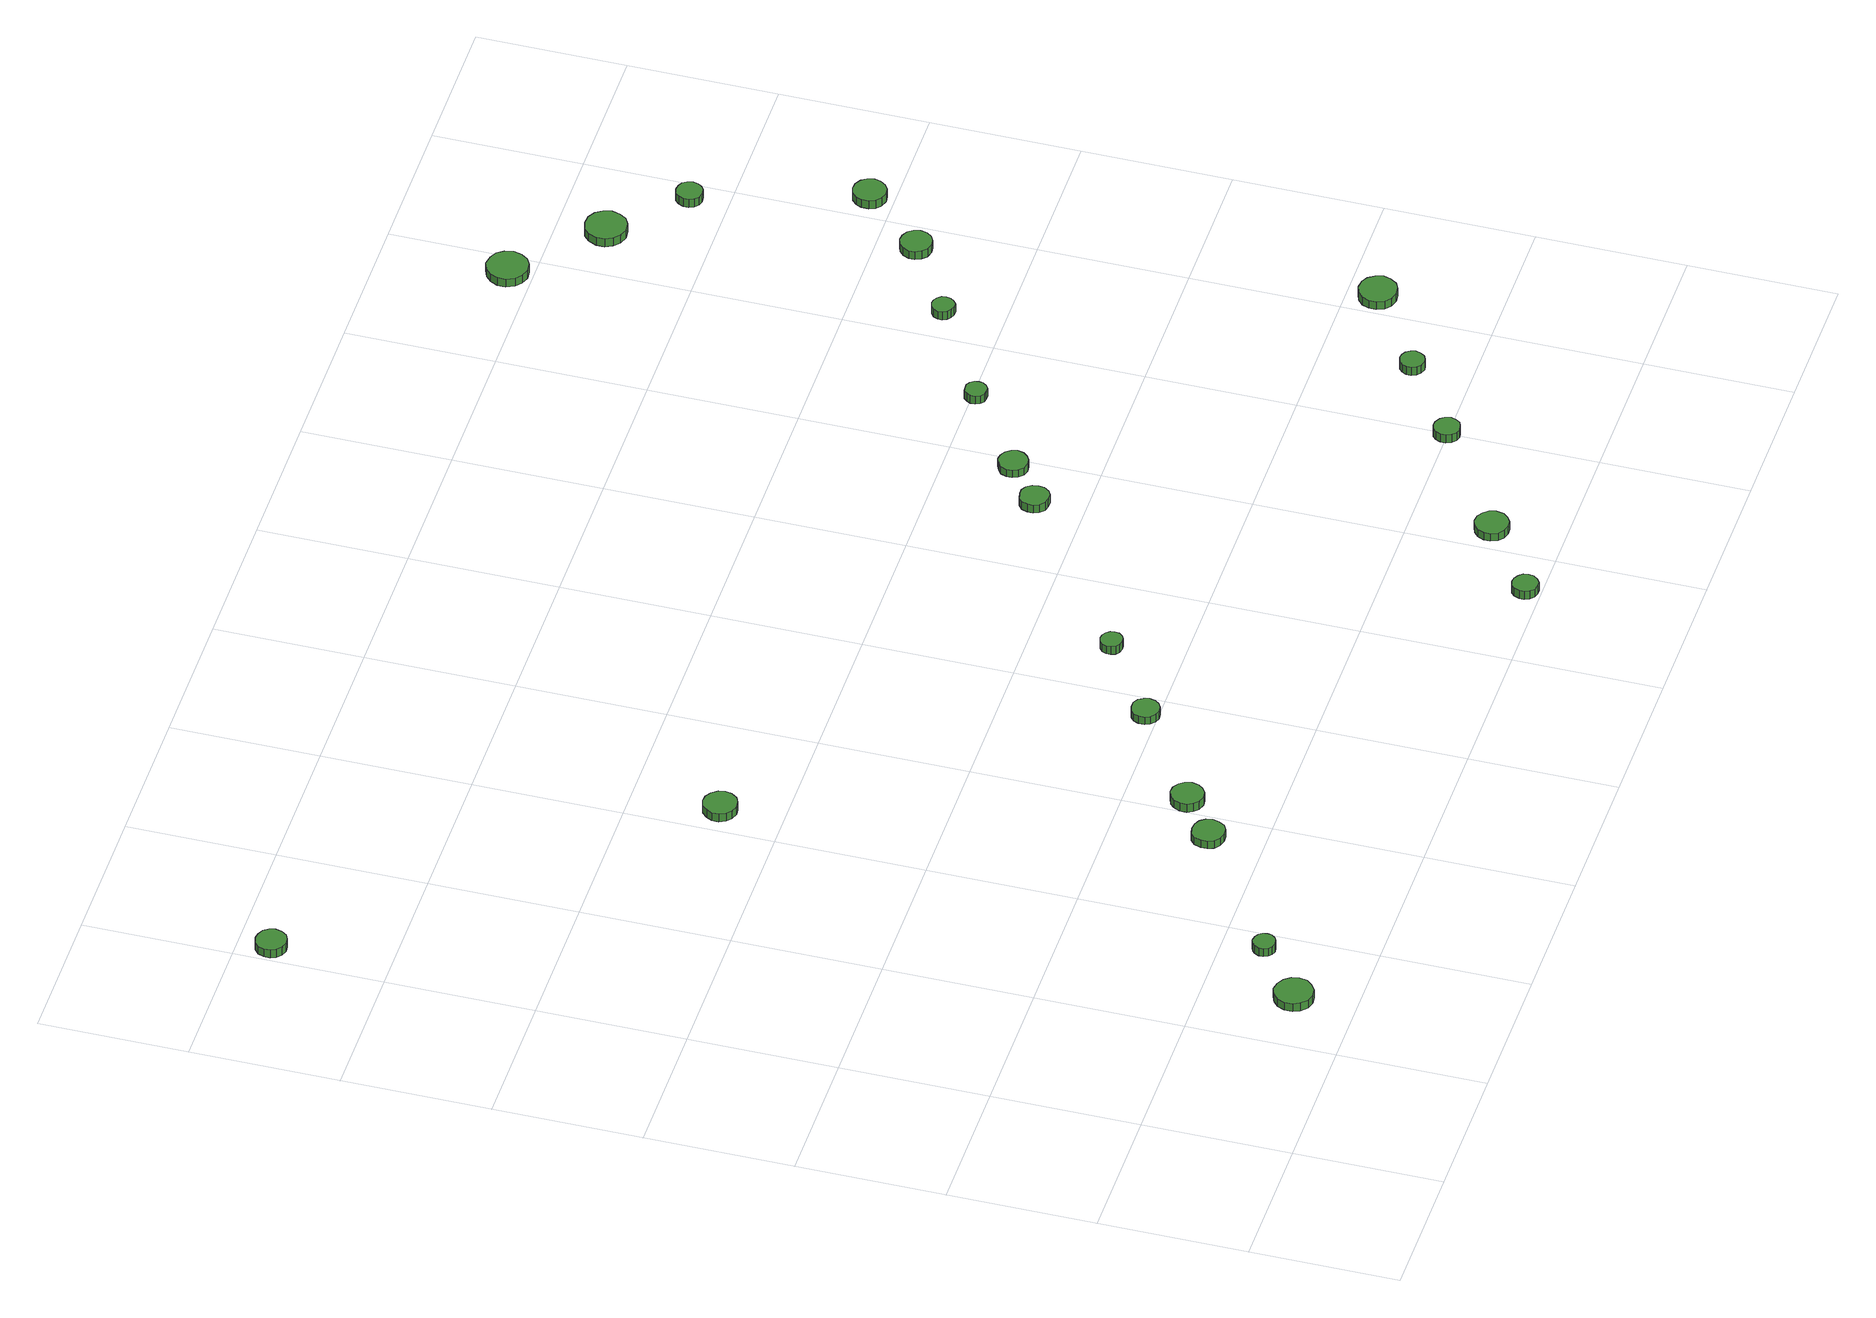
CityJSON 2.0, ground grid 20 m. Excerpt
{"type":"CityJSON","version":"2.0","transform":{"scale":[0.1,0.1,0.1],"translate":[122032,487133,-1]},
"CityObjects":{
"tree1":{"type":"SolitaryVegetationObject","attributes":{"function":"something"},"geometry":[{"type":"MultiSurface","lod":"1","boundaries":[[[0,1,2,3,4,5,6,7,8,9,10,11,12,13,14]],[[15,16,17,18,19,20,21,22,23,24,25,26,27,28,29]],[[0,29,28,1]],[[1,28,27,2]],[[2,27,26,3]],[[3,26,25,4]],[[4,25,24,5]],[[5,24,23,6]],[[6,23,22,7]],[[7,22,21,8]],[[8,21,20,9]],[[9,20,19,10]],[[10,19,18,11]],[[11,18,17,12]],[[12,17,16,13]],[[13,16,15,14]],[[14,15,29,0]]]}]},
"tree2":{"type":"SolitaryVegetationObject","attributes":{"function":"something"},"geometry":[{"type":"MultiSurface","lod":"1","boundaries":[[[30,31,32,33,34,35,36,37,38,39,40,41,42,43,44]],[[45,46,47,48,49,50,51,52,53,54,55,56,57,58,59]],[[30,59,58,31]],[[31,58,57,32]],[[32,57,56,33]],[[33,56,55,34]],[[34,55,54,35]],[[35,54,53,36]],[[36,53,52,37]],[[37,52,51,38]],[[38,51,50,39]],[[39,50,49,40]],[[40,49,48,41]],[[41,48,47,42]],[[42,47,46,43]],[[43,46,45,44]],[[44,45,59,30]]]}]},
"tree3":{"type":"SolitaryVegetationObject","attributes":{"function":"something"},"geometry":[{"type":"MultiSurface","lod":"1","boundaries":[[[60,61,62,63,64,65,66,67,68,69,70,71,72,73,74]],[[75,76,77,78,79,80,81,82,83,84,85,86,87,88,89]],[[60,89,88,61]],[[61,88,87,62]],[[62,87,86,63]],[[63,86,85,64]],[[64,85,84,65]],[[65,84,83,66]],[[66,83,82,67]],[[67,82,81,68]],[[68,81,80,69]],[[69,80,79,70]],[[70,79,78,71]],[[71,78,77,72]],[[72,77,76,73]],[[73,76,75,74]],[[74,75,89,60]]]}]},
"tree4":{"type":"SolitaryVegetationObject","attributes":{"function":"something"},"geometry":[{"type":"MultiSurface","lod":"1","boundaries":[[[90,91,92,93,94,95,96,97,98,99,100,101,102,103,104]],[[105,106,107,108,109,110,111,112,113,114,115,116,117,118,119]],[[90,119,118,91]],[[91,118,117,92]],[[92,117,116,93]],[[93,116,115,94]],[[94,115,114,95]],[[95,114,113,96]],[[96,113,112,97]],[[97,112,111,98]],[[98,111,110,99]],[[99,110,109,100]],[[100,109,108,101]],[[101,108,107,102]],[[102,107,106,103]],[[103,106,105,104]],[[104,105,119,90]]]}]},
"tree5":{"type":"SolitaryVegetationObject","attributes":{"function":"something"},"geometry":[{"type":"MultiSurface","lod":"1","boundaries":[[[120,121,122,123,124,125,126,127,128,129,130,131,132,133,134]],[[135,136,137,138,139,140,141,142,143,144,145,146,147,148,149]],[[120,149,148,121]],[[121,148,147,122]],[[122,147,146,123]],[[123,146,145,124]],[[124,145,144,125]],[[125,144,143,126]],[[126,143,142,127]],[[127,142,141,128]],[[128,141,140,129]],[[129,140,139,130]],[[130,139,138,131]],[[131,138,137,132]],[[132,137,136,133]],[[133,136,135,134]],[[134,135,149,120]]]}]},
"tree6":{"type":"SolitaryVegetationObject","attributes":{"function":"something"},"geometry":[{"type":"MultiSurface","lod":"1","boundaries":[[[150,151,152,153,154,155,156,157,158,159,160,161,162,163,164]],[[165,166,167,168,169,170,171,172,173,174,175,176,177,178,179]],[[150,179,178,151]],[[151,178,177,152]],[[152,177,176,153]],[[153,176,175,154]],[[154,175,174,155]],[[155,174,173,156]],[[156,173,172,157]],[[157,172,171,158]],[[158,171,170,159]],[[159,170,169,160]],[[160,169,168,161]],[[161,168,167,162]],[[162,167,166,163]],[[163,166,165,164]],[[164,165,179,150]]]}]},
"tree7":{"type":"SolitaryVegetationObject","attributes":{"function":"something"},"geometry":[{"type":"MultiSurface","lod":"1","boundaries":[[[180,181,182,183,184,185,186,187,188,189,190,191,192,193,194]],[[195,196,197,198,199,200,201,202,203,204,205,206,207,208,209]],[[180,209,208,181]],[[181,208,207,182]],[[182,207,206,183]],[[183,206,205,184]],[[184,205,204,185]],[[185,204,203,186]],[[186,203,202,187]],[[187,202,201,188]],[[188,201,200,189]],[[189,200,199,190]],[[190,199,198,191]],[[191,198,197,192]],[[192,197,196,193]],[[193,196,195,194]],[[194,195,209,180]]]}]},
"tree8":{"type":"SolitaryVegetationObject","attributes":{"function":"something"},"geometry":[{"type":"MultiSurface","lod":"1","boundaries":[[[210,211,212,213,214,215,216,217,218,219,220,221,222,223,224]],[[225,226,227,228,229,230,231,232,233,234,235,236,237,238,239]],[[210,239,238,211]],[[211,238,237,212]],[[212,237,236,213]],[[213,236,235,214]],[[214,235,234,215]],[[215,234,233,216]],[[216,233,232,217]],[[217,232,231,218]],[[218,231,230,219]],[[219,230,229,220]],[[220,229,228,221]],[[221,228,227,222]],[[222,227,226,223]],[[223,226,225,224]],[[224,225,239,210]]]}]},
"tree9":{"type":"SolitaryVegetationObject","attributes":{"function":"something"},"geometry":[{"type":"MultiSurface","lod":"1","boundaries":[[[240,241,242,243,244,245,246,247,248,249,250,251,252,253,254]],[[255,256,257,258,259,260,261,262,263,264,265,266,267,268,269]],[[240,269,268,241]],[[241,268,267,242]],[[242,267,266,243]],[[243,266,265,244]],[[244,265,264,245]],[[245,264,263,246]],[[246,263,262,247]],[[247,262,261,248]],[[248,261,260,249]],[[249,260,259,250]],[[250,259,258,251]],[[251,258,257,252]],[[252,257,256,253]],[[253,256,255,254]],[[254,255,269,240]]]}]},
"tree10":{"type":"SolitaryVegetationObject","attributes":{"function":"something"},"geometry":[{"type":"MultiSurface","lod":"1","boundaries":[[[270,271,272,273,274,275,276,277,278,279,280,281,282,283,284]],[[285,286,287,288,289,290,291,292,293,294,295,296,297,298,299]],[[270,299,298,271]],[[271,298,297,272]],[[272,297,296,273]],[[273,296,295,274]],[[274,295,294,275]],[[275,294,293,276]],[[276,293,292,277]],[[277,292,291,278]],[[278,291,290,279]],[[279,290,289,280]],[[280,289,288,281]],[[281,288,287,282]],[[282,287,286,283]],[[283,286,285,284]],[[284,285,299,270]]]}]},
"tree11":{"type":"SolitaryVegetationObject","attributes":{"function":"something"},"geometry":[{"type":"MultiSurface","lod":"1","boundaries":[[[300,301,302,303,304,305,306,307,308,309,310,311,312,313,314]],[[315,316,317,318,319,320,321,322,323,324,325,326,327,328,329]],[[300,329,328,301]],[[301,328,327,302]],[[302,327,326,303]],[[303,326,325,304]],[[304,325,324,305]],[[305,324,323,306]],[[306,323,322,307]],[[307,322,321,308]],[[308,321,320,309]],[[309,320,319,310]],[[310,319,318,311]],[[311,318,317,312]],[[312,317,316,313]],[[313,316,315,314]],[[314,315,329,300]]]}]},
"tree12":{"type":"SolitaryVegetationObject","attributes":{"function":"something"},"geometry":[{"type":"MultiSurface","lod":"1","boundaries":[[[330,331,332,333,334,335,336,337,338,339,340,341,342,343,344]],[[345,346,347,348,349,350,351,352,353,354,355,356,357,358,359]],[[330,359,358,331]],[[331,358,357,332]],[[332,357,356,333]],[[333,356,355,334]],[[334,355,354,335]],[[335,354,353,336]],[[336,353,352,337]],[[337,352,351,338]],[[338,351,350,339]],[[339,350,349,340]],[[340,349,348,341]],[[341,348,347,342]],[[342,347,346,343]],[[343,346,345,344]],[[344,345,359,330]]]}]},
"tree13":{"type":"SolitaryVegetationObject","attributes":{"function":"something"},"geometry":[{"type":"MultiSurface","lod":"1","boundaries":[[[360,361,362,363,364,365,366,367,368,369,370,371,372,373,374]],[[375,376,377,378,379,380,381,382,383,384,385,386,387,388,389]],[[360,389,388,361]],[[361,388,387,362]],[[362,387,386,363]],[[363,386,385,364]],[[364,385,384,365]],[[365,384,383,366]],[[366,383,382,367]],[[367,382,381,368]],[[368,381,380,369]],[[369,380,379,370]],[[370,379,378,371]],[[371,378,377,372]],[[372,377,376,373]],[[373,376,375,374]],[[374,375,389,360]]]}]},
"tree14":{"type":"SolitaryVegetationObject","attributes":{"function":"something"},"geometry":[{"type":"MultiSurface","lod":"1","boundaries":[[[390,391,392,393,394,395,396,397,398,399,400,401,402,403,404]],[[405,406,407,408,409,410,411,412,413,414,415,416,417,418,419]],[[390,419,418,391]],[[391,418,417,392]],[[392,417,416,393]],[[393,416,415,394]],[[394,415,414,395]],[[395,414,413,396]],[[396,413,412,397]],[[397,412,411,398]],[[398,411,410,399]],[[399,410,409,400]],[[400,409,408,401]],[[401,408,407,402]],[[402,407,406,403]],[[403,406,405,404]],[[404,405,419,390]]]}]},
"tree15":{"type":"SolitaryVegetationObject","attributes":{"function":"something"},"geometry":[{"type":"MultiSurface","lod":"1","boundaries":[[[420,421,422,423,424,425,426,427,428,429,430,431,432,433,434]],[[435,436,437,438,439,440,441,442,443,444,445,446,447,448,449]],[[420,449,448,421]],[[421,448,447,422]],[[422,447,446,423]],[[423,446,445,424]],[[424,445,444,425]],[[425,444,443,426]],[[426,443,442,427]],[[427,442,441,428]],[[428,441,440,429]],[[429,440,439,430]],[[430,439,438,431]],[[431,438,437,432]],[[432,437,436,433]],[[433,436,435,434]],[[434,435,449,420]]]}]},
"tree16":{"type":"SolitaryVegetationObject","attributes":{"function":"something"},"geometry":[{"type":"MultiSurface","lod":"1","boundaries":[[[450,451,452,453,454,455,456,457,458,459,460,461,462,463,464]],[[465,466,467,468,469,470,471,472,473,474,475,476,477,478,479]],[[450,479,478,451]],[[451,478,477,452]],[[452,477,476,453]],[[453,476,475,454]],[[454,475,474,455]],[[455,474,473,456]],[[456,473,472,457]],[[457,472,471,458]],[[458,471,470,459]],[[459,470,469,460]],[[460,469,468,461]],[[461,468,467,462]],[[462,467,466,463]],[[463,466,465,464]],[[464,465,479,450]]]}]},
"tree17":{"type":"SolitaryVegetationObject","attributes":{"function":"something"},"geometry":[{"type":"MultiSurface","lod":"1","boundaries":[[[480,481,482,483,484,485,486,487,488,489,490,491,492,493,494]],[[495,496,497,498,499,500,501,502,503,504,505,506,507,508,509]],[[480,509,508,481]],[[481,508,507,482]],[[482,507,506,483]],[[483,506,505,484]],[[484,505,504,485]],[[485,504,503,486]],[[486,503,502,487]],[[487,502,501,488]],[[488,501,500,489]],[[489,500,499,490]],[[490,499,498,491]],[[491,498,497,492]],[[492,497,496,493]],[[493,496,495,494]],[[494,495,509,480]]]}]},
"tree18":{"type":"SolitaryVegetationObject","attributes":{"function":"something"},"geometry":[{"type":"MultiSurface","lod":"1","boundaries":[[[510,511,512,513,514,515,516,517,518,519,520,521,522,523,524]],[[525,526,527,528,529,530,531,532,533,534,535,536,537,538,539]],[[510,539,538,511]],[[511,538,537,512]],[[512,537,536,513]],[[513,536,535,514]],[[514,535,534,515]],[[515,534,533,516]],[[516,533,532,517]],[[517,532,531,518]],[[518,531,530,519]],[[519,530,529,520]],[[520,529,528,521]],[[521,528,527,522]],[[522,527,526,523]],[[523,526,525,524]],[[524,525,539,510]]]}]},
"tree19":{"type":"SolitaryVegetationObject","attributes":{"function":"something"},"geometry":[{"type":"MultiSurface","lod":"1","boundaries":[[[540,541,542,543,544,545,546,547,548,549,550,551,552,553,554]],[[555,556,557,558,559,560,561,562,563,564,565,566,567,568,569]],[[540,569,568,541]],[[541,568,567,542]],[[542,567,566,543]],[[543,566,565,544]],[[544,565,564,545]],[[545,564,563,546]],[[546,563,562,547]],[[547,562,561,548]],[[548,561,560,549]],[[549,560,559,550]],[[550,559,558,551]],[[551,558,557,552]],[[552,557,556,553]],[[553,556,555,554]],[[554,555,569,540]]]}]},
"tree20":{"type":"SolitaryVegetationObject","attributes":{"function":"something"},"geometry":[{"type":"MultiSurface","lod":"1","boundaries":[[[570,571,572,573,574,575,576,577,578,579,580,581,582,583,584]],[[585,586,587,588,589,590,591,592,593,594,595,596,597,598,599]],[[570,599,598,571]],[[571,598,597,572]],[[572,597,596,573]],[[573,596,595,574]],[[574,595,594,575]],[[575,594,593,576]],[[576,593,592,577]],[[577,592,591,578]],[[578,591,590,579]],[[579,590,589,580]],[[580,589,588,581]],[[581,588,587,582]],[[582,587,586,583]],[[583,586,585,584]],[[584,585,599,570]]]}]},
"tree21":{"type":"SolitaryVegetationObject","attributes":{"function":"something"},"geometry":[{"type":"MultiSurface","lod":"1","boundaries":[[[600,601,602,603,604,605,606,607,608,609,610,611,612,613,614]],[[615,616,617,618,619,620,621,622,623,624,625,626,627,628,629]],[[600,629,628,601]],[[601,628,627,602]],[[602,627,626,603]],[[603,626,625,604]],[[604,625,624,605]],[[605,624,623,606]],[[606,623,622,607]],[[607,622,621,608]],[[608,621,620,609]],[[609,620,619,610]],[[610,619,618,611]],[[611,618,617,612]],[[612,617,616,613]],[[613,616,615,614]],[[614,615,629,600]]]}]},
"tree22":{"type":"SolitaryVegetationObject","attributes":{"function":"something"},"geometry":[{"type":"MultiSurface","lod":"1","boundaries":[[[630,631,632,633,634,635,636,637,638,639,640,641,642,643,644]],[[645,646,647,648,649,650,651,652,653,654,655,656,657,658,659]],[[630,659,658,631]],[[631,658,657,632]],[[632,657,656,633]],[[633,656,655,634]],[[634,655,654,635]],[[635,654,653,636]],[[636,653,652,637]],[[637,652,651,638]],[[638,651,650,639]],[[639,650,649,640]],[[640,649,648,641]],[[641,648,647,642]],[[642,647,646,643]],[[643,646,645,644]],[[644,645,659,630]]]}]}
},
"vertices":[
[307,80,30],[305,90,30],[298,99,30],[289,104,30],[278,106,30],[268,102,30],[260,95,30],[256,85,30],[256,74,30],[260,65,30],[268,57,30],[278,54,30],[289,55,30],[298,61,30],[305,69,30],[305,69,17],[298,61,17],[289,55,17],[278,54,17],[268,57,17],[260,65,17],[256,74,17],[256,85,17],[260,95,17],[268,102,17],[278,106,17],[289,104,17],[298,99,17],[305,90,17],[307,80,17],
[383,144,26],[382,150,26],[378,155,26],[373,158,26],[366,159,26],[360,157,26],[356,153,26],[353,147,26],[353,141,26],[356,135,26],[360,131,26],[366,129,26],[373,130,26],[378,133,26],[382,138,26],[382,138,13],[378,133,13],[373,130,13],[366,129,13],[360,131,13],[356,135,13],[353,141,13],[353,147,13],[356,153,13],[360,157,13],[366,159,13],[373,158,13],[378,155,13],[382,150,13],[383,144,13],
[47,1357,21],[45,1365,21],[40,1372,21],[32,1376,21],[24,1377,21],[16,1375,21],[9,1369,21],[6,1361,21],[6,1352,21],[9,1345,21],[16,1339,21],[24,1336,21],[32,1337,21],[40,1341,21],[45,1348,21],[45,1348,8],[40,1341,8],[32,1337,8],[24,1336,8],[16,1339,8],[9,1345,8],[6,1352,8],[6,1361,8],[9,1369,8],[16,1375,8],[24,1377,8],[32,1376,8],[40,1372,8],[45,1365,8],[47,1357,8],
[576,272,27],[574,281,27],[569,288,27],[561,292,27],[552,293,27],[543,291,27],[536,285,27],[533,276,27],[533,267,27],[536,259,27],[543,253,27],[552,250,27],[561,251,27],[569,255,27],[574,263,27],[574,263,15],[569,255,15],[561,251,15],[552,250,15],[543,253,15],[536,259,15],[533,267,15],[533,276,15],[536,285,15],[543,291,15],[552,293,15],[561,292,15],[569,288,15],[574,281,15],[576,272,15],
[459,882,25],[457,891,25],[451,899,25],[443,904,25],[434,905,25],[425,902,25],[418,895,25],[414,887,25],[414,878,25],[418,869,25],[425,863,25],[434,860,25],[443,861,25],[451,865,25],[457,873,25],[457,873,12],[451,865,12],[443,861,12],[434,860,12],[425,863,12],[418,869,12],[414,878,12],[414,887,12],[418,895,12],[425,902,12],[434,905,12],[443,904,12],[451,899,12],[457,891,12],[459,882,12],
[640,318,25],[638,327,25],[633,334,25],[625,339,25],[616,340,25],[607,337,25],[601,331,25],[597,322,25],[597,313,25],[601,305,25],[607,299,25],[616,296,25],[625,297,25],[633,302,25],[638,309,25],[638,309,12],[633,302,12],[625,297,12],[616,296,12],[607,299,12],[601,305,12],[597,313,12],[597,322,12],[601,331,12],[607,337,12],[616,340,12],[625,339,12],[633,334,12],[638,327,12],[640,318,12],
[781,415,26],[779,422,26],[775,429,26],[768,433,26],[760,433,26],[753,431,26],[747,426,26],[744,419,26],[744,411,26],[747,404,26],[753,399,26],[760,396,26],[768,397,26],[775,401,26],[779,407,26],[779,407,14],[775,401,14],[768,397,14],[760,396,14],[753,399,14],[747,404,14],[744,411,14],[744,419,14],[747,426,14],[753,431,14],[760,433,14],[768,433,14],[775,429,14],[779,422,14],[781,415,14],
[889,492,30],[888,498,30],[884,503,30],[879,506,30],[873,507,30],[867,505,30],[862,501,30],[860,495,30],[860,489,30],[862,483,30],[867,479,30],[873,478,30],[879,478,30],[884,481,30],[888,486,30],[888,486,17],[884,481,17],[879,478,17],[873,478,17],[867,479,17],[862,483,17],[860,489,17],[860,495,17],[862,501,17],[867,505,17],[873,507,17],[879,506,17],[884,503,17],[888,498,17],[889,492,17],
[1147,20,26],[1146,27,26],[1141,32,26],[1135,36,26],[1128,37,26],[1121,35,26],[1116,30,26],[1113,23,26],[1113,16,26],[1116,10,26],[1121,5,26],[1128,3,26],[1135,3,26],[1141,7,26],[1146,13,26],[1146,13,13],[1141,7,13],[1135,3,13],[1128,3,13],[1121,5,13],[1116,10,13],[1113,16,13],[1113,23,13],[1116,30,13],[1121,35,13],[1128,37,13],[1135,36,13],[1141,32,13],[1146,27,13],[1147,20,13],
[1255,94,25],[1253,103,25],[1247,110,25],[1239,115,25],[1230,116,25],[1221,113,25],[1214,107,25],[1210,98,25],[1210,89,25],[1214,80,25],[1221,74,25],[1230,71,25],[1239,72,25],[1247,77,25],[1253,84,25],[1253,84,13],[1247,77,13],[1239,72,13],[1230,71,13],[1221,74,13],[1214,80,13],[1210,89,13],[1210,98,13],[1214,107,13],[1221,113,13],[1230,116,13],[1239,115,13],[1247,110,13],[1253,103,13],[1255,94,13],
[1135,664,30],[1134,672,30],[1129,679,30],[1122,683,30],[1114,683,30],[1106,681,30],[1100,676,30],[1097,668,30],[1097,660,30],[1100,653,30],[1106,647,30],[1114,645,30],[1122,645,30],[1129,649,30],[1134,656,30],[1134,656,17],[1129,649,17],[1122,645,17],[1114,645,17],[1106,647,17],[1100,653,17],[1097,660,17],[1097,668,17],[1100,676,17],[1106,681,17],[1114,683,17],[1122,683,17],[1129,679,17],[1134,672,17],[1135,664,17],
[1196,709,28],[1194,717,28],[1189,724,28],[1182,728,28],[1174,729,28],[1166,726,28],[1160,721,28],[1157,713,28],[1157,705,28],[1160,698,28],[1166,692,28],[1174,690,28],[1182,691,28],[1189,695,28],[1194,701,28],[1194,701,16],[1189,695,16],[1182,691,16],[1174,690,16],[1166,692,16],[1160,698,16],[1157,705,16],[1157,713,16],[1160,721,16],[1166,726,16],[1174,729,16],[1182,728,16],[1189,724,16],[1194,717,16],[1196,709,16],
[1414,200,25],[1412,208,25],[1408,213,25],[1401,217,25],[1394,218,25],[1387,216,25],[1382,211,25],[1379,204,25],[1379,197,25],[1382,190,25],[1387,185,25],[1394,183,25],[1401,184,25],[1408,187,25],[1412,193,25],[1412,193,12],[1408,187,12],[1401,184,12],[1394,183,12],[1387,185,12],[1382,190,12],[1379,197,12],[1379,204,12],[1382,211,12],[1387,216,12],[1394,218,12],[1401,217,12],[1408,213,12],[1412,208,12],[1414,200,12],
[1309,793,30],[1308,799,30],[1304,804,30],[1299,807,30],[1293,807,30],[1287,806,30],[1283,802,30],[1280,796,30],[1280,790,30],[1283,784,30],[1287,780,30],[1293,779,30],[1299,779,30],[1304,782,30],[1308,787,30],[1308,787,17],[1304,782,17],[1299,779,17],[1293,779,17],[1287,780,17],[1283,784,17],[1280,790,17],[1280,796,17],[1283,802,17],[1287,806,17],[1293,807,17],[1299,807,17],[1304,804,17],[1308,799,17],[1309,793,17],
[1525,279,26],[1523,285,26],[1519,291,26],[1513,294,26],[1507,295,26],[1500,293,26],[1495,288,26],[1492,282,26],[1492,275,26],[1495,269,26],[1500,264,26],[1507,262,26],[1513,263,26],[1519,266,26],[1523,272,26],[1523,272,13],[1519,266,13],[1513,263,13],[1507,262,13],[1500,264,13],[1495,269,13],[1492,275,13],[1492,282,13],[1495,288,13],[1500,293,13],[1507,295,13],[1513,294,13],[1519,291,13],[1523,285,13],[1525,279,13],
[1457,879,29],[1456,885,29],[1452,890,29],[1447,893,29],[1441,894,29],[1435,892,29],[1430,888,29],[1427,882,29],[1427,876,29],[1430,870,29],[1435,866,29],[1441,864,29],[1447,864,29],[1452,868,29],[1456,873,29],[1456,873,16],[1452,868,16],[1447,864,16],[1441,864,16],[1435,866,16],[1430,870,16],[1427,876,16],[1427,882,16],[1430,888,16],[1435,892,16],[1441,894,16],[1447,893,16],[1452,890,16],[1456,885,16],[1457,879,16],
[1656,359,24],[1653,369,24],[1647,378,24],[1638,383,24],[1627,384,24],[1617,381,24],[1609,374,24],[1605,364,24],[1605,354,24],[1609,344,24],[1617,337,24],[1627,334,24],[1638,335,24],[1647,340,24],[1653,349,24],[1653,349,11],[1647,340,11],[1638,335,11],[1627,334,11],[1617,337,11],[1609,344,11],[1605,354,11],[1605,364,11],[1609,374,11],[1617,381,11],[1627,384,11],[1638,383,11],[1647,378,11],[1653,369,11],[1656,359,11],
[1394,1432,25],[1391,1444,25],[1385,1453,25],[1375,1458,25],[1363,1460,25],[1352,1456,25],[1344,1448,25],[1339,1438,25],[1339,1427,25],[1344,1416,25],[1352,1409,25],[1363,1405,25],[1375,1406,25],[1385,1412,25],[1391,1421,25],[1391,1421,12],[1385,1412,12],[1375,1406,12],[1363,1405,12],[1352,1409,12],[1344,1416,12],[1339,1427,12],[1339,1438,12],[1344,1448,12],[1352,1456,12],[1363,1460,12],[1375,1458,12],[1385,1453,12],[1391,1444,12],[1394,1432,12],
[1572,946,29],[1570,955,29],[1565,962,29],[1557,966,29],[1549,967,29],[1540,964,29],[1534,958,29],[1530,950,29],[1530,942,29],[1534,934,29],[1540,928,29],[1549,925,29],[1557,926,29],[1565,930,29],[1570,937,29],[1570,937,16],[1565,930,16],[1557,926,16],[1549,925,16],[1540,928,16],[1534,934,16],[1530,942,16],[1530,950,16],[1534,958,16],[1540,964,16],[1549,967,16],[1557,966,16],[1565,962,16],[1570,955,16],[1572,946,16],
[1503,1334,26],[1500,1345,26],[1494,1354,26],[1484,1360,26],[1472,1361,26],[1461,1358,26],[1453,1350,26],[1448,1339,26],[1448,1328,26],[1453,1318,26],[1461,1310,26],[1472,1306,26],[1484,1308,26],[1494,1313,26],[1500,1322,26],[1500,1322,13],[1494,1313,13],[1484,1308,13],[1472,1306,13],[1461,1310,13],[1453,1318,13],[1448,1328,13],[1448,1339,13],[1453,1350,13],[1461,1358,13],[1472,1361,13],[1484,1360,13],[1494,1354,13],[1500,1345,13],[1503,1334,13],
[1651,1030,30],[1649,1039,30],[1644,1046,30],[1636,1051,30],[1627,1052,30],[1618,1049,30],[1611,1043,30],[1608,1035,30],[1608,1025,30],[1611,1017,30],[1618,1011,30],[1627,1008,30],[1636,1009,30],[1644,1014,30],[1649,1021,30],[1649,1021,17],[1644,1014,17],[1636,1009,17],[1627,1008,17],[1618,1011,17],[1611,1017,17],[1608,1025,17],[1608,1035,17],[1611,1043,17],[1618,1049,17],[1627,1052,17],[1636,1051,17],[1644,1046,17],[1649,1039,17],[1651,1030,17],
[1583,1250,29],[1581,1257,29],[1577,1263,29],[1571,1266,29],[1563,1267,29],[1556,1265,29],[1551,1260,29],[1548,1253,29],[1548,1246,29],[1551,1239,29],[1556,1234,29],[1563,1232,29],[1571,1233,29],[1577,1237,29],[1581,1243,29],[1581,1243,16],[1577,1237,16],[1571,1233,16],[1563,1232,16],[1556,1234,16],[1551,1239,16],[1548,1246,16],[1548,1253,16],[1551,1260,16],[1556,1265,16],[1563,1267,16],[1571,1266,16],[1577,1263,16],[1581,1257,16],[1583,1250,16]
]}
